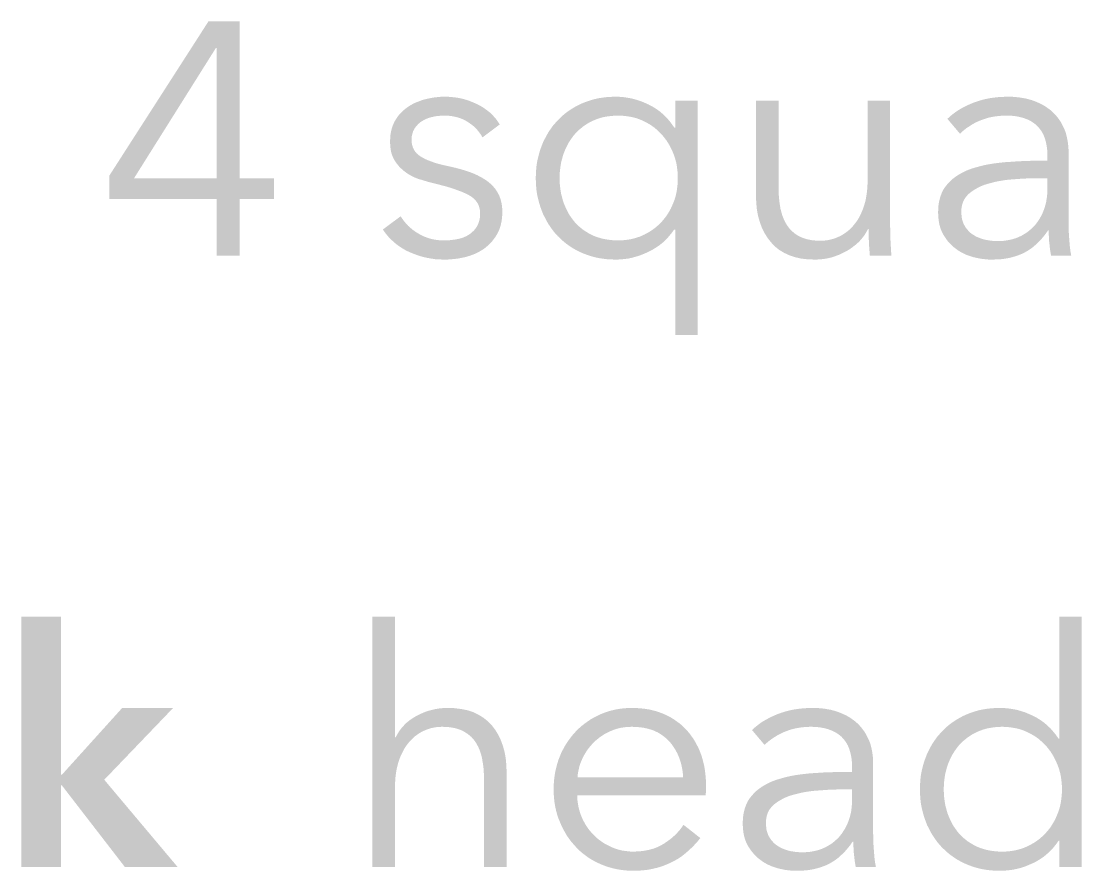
# Model space of a CAD drawing. Header units: millimetres. Extents: x 6 to 594, y 82 to 394.
# Drawn here: x 293.63 to 301.96, y 375.97 to 382.64 of the extents above; entities that cross this region are included whole.
import ezdxf

# ---------------------------------------------------------------- set-up
doc = ezdxf.new("R2010")
doc.units = ezdxf.units.MM
doc.layers.add('RASTER', color=7, linetype='Continuous')

msp = doc.modelspace()

# ---------------------------------------------------------------- hatches: boundary and pattern name
at = {"layer": 'RASTER'}
h = msp.add_hatch(color=7, dxfattribs=at)
h.paths.add_polyline_path([(295.35, 381.408), (295.62, 381.408), (295.62, 381.245), (295.35, 381.245), (295.35, 380.8), (295.168, 380.8), (295.168, 381.245), (294.325, 381.245), (294.325, 381.427), (295.105, 382.641), (295.35, 382.641)])
h.paths.add_polyline_path([(295.168, 382.43), (295.162, 382.43), (294.52, 381.408), (295.168, 381.408)])
for points in [[(297.255, 381.728), (297.245, 381.747), (297.233, 381.764), (297.22, 381.781), (297.206, 381.797), (297.191, 381.812), (297.174, 381.826), (297.156, 381.839), (297.137, 381.852), (297.117, 381.863), (297.096, 381.873), (297.075, 381.881), (297.052, 381.888), (297.029, 381.893), (297.006, 381.897), (296.981, 381.899), (296.956, 381.9), (296.945, 381.9), (296.933, 381.899), (296.921, 381.898), (296.91, 381.897), (296.898, 381.896), (296.886, 381.894), (296.875, 381.892), (296.863, 381.889), (296.851, 381.887), (296.84, 381.883), (296.829, 381.88), (296.819, 381.876), (296.808, 381.871), (296.798, 381.866), (296.789, 381.861), (296.78, 381.856), (296.771, 381.85), (296.762, 381.843), (296.754, 381.836), (296.747, 381.829), (296.74, 381.821), (296.733, 381.813), (296.727, 381.805), (296.721, 381.796), (296.716, 381.786), (296.711, 381.777), (296.708, 381.767), (296.705, 381.756), (296.702, 381.745), (296.7, 381.734), (296.699, 381.722), (296.699, 381.71), (296.7, 381.689), (296.703, 381.67), (296.709, 381.651), (296.717, 381.634), (296.726, 381.618), (296.738, 381.604), (296.753, 381.591), (296.769, 381.579), (296.788, 381.568), (296.809, 381.557), (296.833, 381.547), (296.86, 381.537), (296.888, 381.527), (296.92, 381.518), (296.954, 381.51), (296.99, 381.502), (297.042, 381.49), (297.091, 381.477), (297.136, 381.463), (297.178, 381.448), (297.216, 381.431), (297.25, 381.413), (297.281, 381.394), (297.309, 381.373), (297.333, 381.351), (297.354, 381.327), (297.371, 381.302), (297.386, 381.274), (297.397, 381.245), (297.405, 381.214), (297.41, 381.181), (297.411, 381.146), (297.411, 381.12), (297.409, 381.096), (297.406, 381.072), (297.401, 381.05), (297.396, 381.028), (297.389, 381.008), (297.381, 380.989), (297.371, 380.97), (297.361, 380.953), (297.349, 380.936), (297.337, 380.92), (297.325, 380.905), (297.311, 380.891), (297.297, 380.878), (297.282, 380.865), (297.266, 380.853), (297.249, 380.842), (297.232, 380.832), (297.215, 380.823), (297.197, 380.814), (297.178, 380.807), (297.159, 380.8), (297.139, 380.794), (297.119, 380.788), (297.098, 380.784), (297.078, 380.78), (297.057, 380.776), (297.037, 380.774), (297.016, 380.772), (296.995, 380.77), (296.975, 380.769), (296.954, 380.769), (296.919, 380.77), (296.885, 380.772), (296.852, 380.777), (296.818, 380.783), (296.785, 380.791), (296.751, 380.801), (296.719, 380.813), (296.686, 380.826), (296.654, 380.841), (296.624, 380.859), (296.595, 380.878), (296.568, 380.899), (296.542, 380.923), (296.517, 380.948), (296.494, 380.976), (296.473, 381.005), (296.613, 381.109), (296.626, 381.09), (296.639, 381.071), (296.655, 381.053), (296.671, 381.035), (296.689, 381.019), (296.708, 381.003), (296.729, 380.988), (296.751, 380.974), (296.774, 380.961), (296.798, 380.95), (296.822, 380.941), (296.847, 380.933), (296.872, 380.927), (296.898, 380.923), (296.924, 380.92), (296.951, 380.92), (296.965, 380.92), (296.979, 380.92), (296.993, 380.921), (297.007, 380.922), (297.021, 380.924), (297.034, 380.925), (297.047, 380.928), (297.06, 380.93), (297.073, 380.933), (297.086, 380.936), (297.098, 380.94), (297.109, 380.944), (297.12, 380.949), (297.131, 380.954), (297.141, 380.96), (297.151, 380.966), (297.161, 380.973), (297.17, 380.98), (297.178, 380.988), (297.187, 380.996), (297.194, 381.004), (297.201, 381.013), (297.208, 381.023), (297.214, 381.033), (297.219, 381.043), (297.224, 381.054), (297.228, 381.066), (297.231, 381.078), (297.234, 381.091), (297.236, 381.104), (297.237, 381.118), (297.237, 381.133), (297.236, 381.156), (297.231, 381.178), (297.224, 381.198), (297.214, 381.217), (297.201, 381.234), (297.185, 381.25), (297.167, 381.264), (297.145, 381.277), (297.121, 381.289), (297.094, 381.301), (297.064, 381.312), (297.032, 381.324), (296.998, 381.335), (296.96, 381.346), (296.921, 381.356), (296.878, 381.367), (296.865, 381.37), (296.851, 381.374), (296.837, 381.377), (296.822, 381.381), (296.808, 381.386), (296.793, 381.39), (296.778, 381.395), (296.763, 381.399), (296.748, 381.404), (296.733, 381.41), (296.718, 381.416), (296.704, 381.423), (296.69, 381.431), (296.676, 381.439), (296.663, 381.447), (296.65, 381.457), (296.637, 381.466), (296.625, 381.477), (296.613, 381.488), (296.602, 381.499), (296.592, 381.511), (296.582, 381.524), (296.573, 381.537), (296.564, 381.551), (296.556, 381.566), (296.549, 381.582), (296.543, 381.598), (296.538, 381.616), (296.535, 381.634), (296.532, 381.653), (296.531, 381.673), (296.53, 381.694), (296.531, 381.717), (296.532, 381.739), (296.535, 381.761), (296.539, 381.781), (296.544, 381.801), (296.55, 381.819), (296.558, 381.837), (296.566, 381.854), (296.576, 381.871), (296.586, 381.886), (296.597, 381.901), (296.609, 381.915), (296.622, 381.928), (296.635, 381.941), (296.649, 381.952), (296.664, 381.964), (296.679, 381.974), (296.696, 381.984), (296.712, 381.993), (296.729, 382.001), (296.747, 382.008), (296.765, 382.015), (296.784, 382.022), (296.803, 382.027), (296.823, 382.032), (296.842, 382.036), (296.862, 382.04), (296.882, 382.043), (296.903, 382.045), (296.923, 382.047), (296.943, 382.048), (296.964, 382.048), (296.996, 382.047), (297.027, 382.044), (297.059, 382.04), (297.09, 382.034), (297.12, 382.026), (297.151, 382.016), (297.181, 382.004), (297.211, 381.991), (297.24, 381.976), (297.267, 381.959), (297.292, 381.941), (297.316, 381.922), (297.337, 381.901), (297.357, 381.879), (297.375, 381.855), (297.391, 381.83)], [(300.297, 380.8), (300.296, 380.813), (300.295, 380.825), (300.294, 380.839), (300.293, 380.852), (300.292, 380.866), (300.291, 380.88), (300.29, 380.894), (300.29, 380.909), (300.289, 380.924), (300.288, 380.938), (300.288, 380.951), (300.288, 380.964), (300.287, 380.976), (300.287, 380.987), (300.287, 380.998), (300.287, 381.008), (300.282, 381.008), (300.268, 380.982), (300.252, 380.957), (300.234, 380.934), (300.214, 380.911), (300.191, 380.89), (300.167, 380.871), (300.141, 380.852), (300.113, 380.835), (300.083, 380.82), (300.053, 380.806), (300.023, 380.795), (299.993, 380.785), (299.961, 380.778), (299.93, 380.773), (299.898, 380.77), (299.866, 380.769), (299.81, 380.771), (299.757, 380.777), (299.709, 380.788), (299.663, 380.803), (299.622, 380.823), (299.584, 380.846), (299.549, 380.874), (299.519, 380.907), (299.492, 380.942), (299.468, 380.981), (299.448, 381.022), (299.432, 381.067), (299.419, 381.113), (299.41, 381.163), (299.405, 381.215), (299.403, 381.271), (299.403, 382.017), (299.58, 382.017), (299.58, 381.343), (299.58, 381.32), (299.581, 381.296), (299.582, 381.274), (299.584, 381.252), (299.586, 381.23), (299.589, 381.209), (299.592, 381.189), (299.595, 381.169), (299.6, 381.15), (299.605, 381.132), (299.61, 381.114), (299.617, 381.097), (299.624, 381.08), (299.631, 381.065), (299.64, 381.05), (299.649, 381.035), (299.659, 381.022), (299.669, 381.009), (299.681, 380.997), (299.693, 380.986), (299.706, 380.975), (299.72, 380.965), (299.735, 380.956), (299.75, 380.948), (299.767, 380.941), (299.784, 380.935), (299.802, 380.929), (299.822, 380.925), (299.842, 380.921), (299.864, 380.919), (299.886, 380.917), (299.91, 380.917), (299.927, 380.917), (299.945, 380.919), (299.962, 380.921), (299.979, 380.924), (299.996, 380.928), (300.013, 380.933), (300.03, 380.939), (300.047, 380.946), (300.063, 380.953), (300.079, 380.962), (300.094, 380.971), (300.109, 380.982), (300.124, 380.993), (300.138, 381.005), (300.152, 381.019), (300.165, 381.033), (300.177, 381.048), (300.19, 381.064), (300.201, 381.081), (300.212, 381.099), (300.222, 381.118), (300.231, 381.138), (300.24, 381.159), (300.248, 381.181), (300.255, 381.204), (300.262, 381.228), (300.267, 381.253), (300.271, 381.279), (300.275, 381.306), (300.277, 381.334), (300.279, 381.363), (300.279, 381.393), (300.279, 382.017), (300.456, 382.017), (300.456, 381.068), (300.456, 381.055), (300.456, 381.041), (300.456, 381.027), (300.457, 381.011), (300.457, 380.995), (300.457, 380.978), (300.458, 380.959), (300.459, 380.94), (300.459, 380.921), (300.46, 380.902), (300.461, 380.884), (300.462, 380.866), (300.463, 380.849), (300.464, 380.832), (300.465, 380.816), (300.466, 380.8)], [(293.634, 377.966), (293.946, 377.966), (293.946, 376.723), (293.953, 376.723), (294.427, 377.248), (294.827, 377.248), (294.286, 376.684), (294.861, 376), (294.447, 376), (293.953, 376.64), (293.946, 376.64), (293.946, 376), (293.634, 376)], [(296.574, 377.017), (296.588, 377.043), (296.603, 377.067), (296.62, 377.09), (296.64, 377.112), (296.661, 377.133), (296.685, 377.152), (296.71, 377.169), (296.738, 377.186), (296.767, 377.2), (296.796, 377.213), (296.826, 377.224), (296.856, 377.232), (296.887, 377.239), (296.918, 377.244), (296.95, 377.247), (296.982, 377.248), (297.038, 377.246), (297.091, 377.239), (297.14, 377.229), (297.185, 377.214), (297.226, 377.194), (297.264, 377.17), (297.299, 377.142), (297.33, 377.11), (297.357, 377.074), (297.38, 377.036), (297.4, 376.994), (297.416, 376.95), (297.429, 376.903), (297.438, 376.854), (297.443, 376.801), (297.445, 376.746), (297.445, 376), (297.268, 376), (297.268, 376.673), (297.268, 376.697), (297.267, 376.72), (297.266, 376.743), (297.265, 376.765), (297.262, 376.787), (297.26, 376.807), (297.256, 376.828), (297.253, 376.848), (297.249, 376.867), (297.244, 376.885), (297.238, 376.903), (297.232, 376.92), (297.225, 376.936), (297.217, 376.952), (297.209, 376.967), (297.2, 376.982), (297.19, 376.995), (297.179, 377.008), (297.168, 377.02), (297.155, 377.031), (297.142, 377.042), (297.128, 377.051), (297.114, 377.06), (297.098, 377.069), (297.082, 377.076), (297.064, 377.082), (297.046, 377.088), (297.026, 377.092), (297.006, 377.095), (296.984, 377.098), (296.962, 377.099), (296.938, 377.1), (296.921, 377.099), (296.903, 377.098), (296.886, 377.096), (296.869, 377.093), (296.852, 377.089), (296.835, 377.084), (296.818, 377.078), (296.802, 377.071), (296.785, 377.064), (296.769, 377.055), (296.754, 377.046), (296.739, 377.035), (296.724, 377.024), (296.71, 377.011), (296.697, 376.998), (296.683, 376.984), (296.671, 376.969), (296.659, 376.953), (296.647, 376.936), (296.637, 376.918), (296.627, 376.899), (296.617, 376.879), (296.608, 376.858), (296.6, 376.836), (296.593, 376.813), (296.587, 376.789), (296.581, 376.764), (296.577, 376.738), (296.573, 376.711), (296.571, 376.683), (296.569, 376.654), (296.569, 376.624), (296.569, 376), (296.392, 376), (296.392, 377.966), (296.569, 377.966), (296.569, 377.017)]]:
    msp.add_hatch(color=7, dxfattribs=at).paths.add_polyline_path(points)
h = msp.add_hatch(color=7, dxfattribs=at)
h.paths.add_polyline_path([(298.761, 381.005), (298.741, 380.978), (298.72, 380.952), (298.697, 380.927), (298.673, 380.904), (298.647, 380.883), (298.619, 380.864), (298.59, 380.846), (298.559, 380.83), (298.528, 380.816), (298.496, 380.803), (298.464, 380.793), (298.432, 380.784), (298.4, 380.777), (298.368, 380.773), (298.336, 380.77), (298.303, 380.769), (298.268, 380.77), (298.233, 380.772), (298.2, 380.776), (298.167, 380.781), (298.135, 380.788), (298.104, 380.797), (298.074, 380.807), (298.045, 380.818), (298.016, 380.831), (297.989, 380.845), (297.962, 380.86), (297.937, 380.877), (297.913, 380.894), (297.89, 380.913), (297.868, 380.933), (297.847, 380.953), (297.827, 380.975), (297.808, 380.998), (297.791, 381.022), (297.774, 381.047), (297.759, 381.073), (297.745, 381.1), (297.731, 381.127), (297.72, 381.156), (297.709, 381.186), (297.7, 381.216), (297.692, 381.247), (297.685, 381.278), (297.68, 381.31), (297.677, 381.342), (297.675, 381.375), (297.674, 381.408), (297.675, 381.442), (297.677, 381.475), (297.68, 381.507), (297.685, 381.539), (297.692, 381.57), (297.7, 381.601), (297.709, 381.631), (297.72, 381.661), (297.731, 381.689), (297.745, 381.717), (297.759, 381.744), (297.774, 381.77), (297.791, 381.795), (297.808, 381.819), (297.827, 381.841), (297.847, 381.863), (297.868, 381.884), (297.89, 381.904), (297.913, 381.923), (297.937, 381.94), (297.962, 381.956), (297.989, 381.972), (298.016, 381.986), (298.045, 381.999), (298.074, 382.01), (298.104, 382.02), (298.135, 382.029), (298.167, 382.036), (298.2, 382.041), (298.233, 382.045), (298.268, 382.047), (298.303, 382.048), (298.336, 382.047), (298.368, 382.044), (298.4, 382.039), (298.432, 382.033), (298.464, 382.024), (298.496, 382.014), (298.528, 382.001), (298.559, 381.987), (298.59, 381.971), (298.619, 381.953), (298.647, 381.933), (298.673, 381.911), (298.697, 381.888), (298.72, 381.862), (298.741, 381.835), (298.761, 381.806), (298.769, 381.806), (298.769, 382.017), (298.945, 382.017), (298.945, 380.176), (298.769, 380.176), (298.769, 381.005)])
h.paths.add_polyline_path([(297.861, 381.408), (297.862, 381.383), (297.863, 381.358), (297.866, 381.334), (297.869, 381.31), (297.873, 381.286), (297.879, 381.263), (297.885, 381.24), (297.892, 381.217), (297.901, 381.195), (297.91, 381.174), (297.92, 381.153), (297.93, 381.133), (297.942, 381.114), (297.955, 381.096), (297.968, 381.078), (297.982, 381.061), (297.997, 381.045), (298.013, 381.03), (298.03, 381.016), (298.047, 381.002), (298.066, 380.99), (298.085, 380.978), (298.105, 380.967), (298.126, 380.957), (298.148, 380.948), (298.171, 380.941), (298.194, 380.934), (298.218, 380.929), (298.243, 380.925), (298.268, 380.922), (298.294, 380.92), (298.321, 380.92), (298.347, 380.92), (298.371, 380.922), (298.395, 380.925), (298.419, 380.929), (298.442, 380.934), (298.465, 380.941), (298.487, 380.948), (298.509, 380.957), (298.53, 380.967), (298.55, 380.978), (298.57, 380.989), (298.589, 381.002), (298.607, 381.015), (298.624, 381.029), (298.641, 381.044), (298.657, 381.06), (298.672, 381.077), (298.686, 381.094), (298.7, 381.112), (298.712, 381.131), (298.724, 381.151), (298.735, 381.171), (298.745, 381.193), (298.754, 381.215), (298.763, 381.237), (298.77, 381.26), (298.776, 381.284), (298.781, 381.308), (298.784, 381.332), (298.787, 381.357), (298.789, 381.383), (298.789, 381.408), (298.789, 381.434), (298.787, 381.46), (298.784, 381.484), (298.781, 381.509), (298.776, 381.533), (298.77, 381.556), (298.763, 381.579), (298.754, 381.602), (298.745, 381.624), (298.735, 381.645), (298.724, 381.666), (298.712, 381.686), (298.7, 381.705), (298.686, 381.723), (298.672, 381.741), (298.657, 381.758), (298.641, 381.774), (298.624, 381.789), (298.607, 381.804), (298.589, 381.817), (298.57, 381.83), (298.55, 381.841), (298.53, 381.852), (298.509, 381.862), (298.487, 381.871), (298.465, 381.879), (298.442, 381.885), (298.419, 381.89), (298.395, 381.894), (298.371, 381.897), (298.347, 381.899), (298.321, 381.9), (298.294, 381.899), (298.268, 381.897), (298.243, 381.894), (298.218, 381.89), (298.194, 381.885), (298.171, 381.878), (298.148, 381.87), (298.126, 381.861), (298.105, 381.851), (298.085, 381.84), (298.066, 381.828), (298.047, 381.815), (298.03, 381.801), (298.013, 381.787), (297.997, 381.772), (297.982, 381.756), (297.968, 381.739), (297.955, 381.721), (297.942, 381.702), (297.93, 381.683), (297.92, 381.663), (297.91, 381.643), (297.901, 381.622), (297.892, 381.6), (297.885, 381.577), (297.879, 381.554), (297.873, 381.531), (297.869, 381.507), (297.866, 381.483), (297.863, 381.458), (297.862, 381.434), (297.861, 381.408)])
h = msp.add_hatch(color=7, dxfattribs=at)
h.paths.add_polyline_path([(301.691, 381.585), (301.69, 381.624), (301.686, 381.659), (301.679, 381.693), (301.67, 381.724), (301.659, 381.752), (301.644, 381.778), (301.627, 381.801), (301.608, 381.822), (301.586, 381.84), (301.561, 381.856), (301.535, 381.869), (301.506, 381.88), (301.474, 381.889), (301.441, 381.895), (301.404, 381.899), (301.366, 381.9), (301.339, 381.899), (301.312, 381.897), (301.286, 381.894), (301.261, 381.89), (301.236, 381.885), (301.211, 381.878), (301.187, 381.87), (301.163, 381.861), (301.14, 381.851), (301.118, 381.84), (301.097, 381.828), (301.077, 381.815), (301.057, 381.802), (301.039, 381.788), (301.021, 381.773), (301.005, 381.757), (300.906, 381.874), (300.925, 381.892), (300.947, 381.91), (300.969, 381.927), (300.993, 381.943), (301.019, 381.958), (301.046, 381.972), (301.075, 381.986), (301.105, 381.999), (301.136, 382.01), (301.168, 382.02), (301.202, 382.029), (301.236, 382.036), (301.272, 382.041), (301.308, 382.045), (301.346, 382.047), (301.384, 382.048), (301.409, 382.048), (301.433, 382.046), (301.456, 382.044), (301.48, 382.041), (301.503, 382.037), (301.525, 382.033), (301.547, 382.027), (301.569, 382.021), (301.59, 382.013), (301.61, 382.005), (301.63, 381.996), (301.649, 381.987), (301.668, 381.976), (301.686, 381.964), (301.703, 381.952), (301.72, 381.939), (301.735, 381.925), (301.75, 381.91), (301.764, 381.894), (301.777, 381.877), (301.79, 381.859), (301.801, 381.841), (301.811, 381.821), (301.821, 381.801), (301.83, 381.78), (301.837, 381.758), (301.843, 381.735), (301.848, 381.711), (301.852, 381.686), (301.855, 381.66), (301.857, 381.634), (301.857, 381.606), (301.857, 381.073), (301.857, 381.055), (301.858, 381.038), (301.858, 381.02), (301.859, 381.002), (301.859, 380.983), (301.86, 380.965), (301.861, 380.946), (301.863, 380.927), (301.864, 380.909), (301.866, 380.891), (301.867, 380.874), (301.869, 380.858), (301.871, 380.842), (301.873, 380.827), (301.876, 380.813), (301.878, 380.8), (301.72, 380.8), (301.718, 380.811), (301.716, 380.823), (301.714, 380.834), (301.712, 380.846), (301.711, 380.858), (301.709, 380.871), (301.708, 380.883), (301.707, 380.896), (301.705, 380.909), (301.704, 380.922), (301.703, 380.935), (301.703, 380.948), (301.702, 380.96), (301.702, 380.973), (301.701, 380.985), (301.701, 380.998), (301.696, 380.998), (301.675, 380.968), (301.653, 380.941), (301.631, 380.916), (301.607, 380.893), (301.584, 380.872), (301.559, 380.853), (301.534, 380.837), (301.508, 380.822), (301.481, 380.81), (301.452, 380.799), (301.423, 380.79), (301.392, 380.782), (301.359, 380.776), (301.326, 380.772), (301.291, 380.77), (301.254, 380.769), (301.237, 380.769), (301.219, 380.77), (301.201, 380.772), (301.183, 380.774), (301.165, 380.776), (301.147, 380.78), (301.128, 380.784), (301.11, 380.788), (301.092, 380.794), (301.074, 380.8), (301.056, 380.806), (301.039, 380.814), (301.022, 380.822), (301.006, 380.831), (300.99, 380.841), (300.975, 380.852), (300.96, 380.863), (300.945, 380.876), (300.932, 380.889), (300.919, 380.903), (300.906, 380.917), (300.895, 380.933), (300.884, 380.949), (300.873, 380.966), (300.864, 380.984), (300.856, 381.003), (300.849, 381.023), (300.843, 381.044), (300.839, 381.066), (300.836, 381.089), (300.834, 381.113), (300.833, 381.138), (300.834, 381.172), (300.837, 381.205), (300.843, 381.235), (300.851, 381.264), (300.861, 381.291), (300.873, 381.316), (300.888, 381.339), (300.905, 381.36), (300.923, 381.38), (300.943, 381.399), (300.965, 381.416), (300.988, 381.432), (301.013, 381.446), (301.039, 381.46), (301.066, 381.472), (301.096, 381.483), (301.126, 381.492), (301.158, 381.501), (301.19, 381.509), (301.224, 381.516), (301.259, 381.522), (301.295, 381.527), (301.332, 381.531), (301.37, 381.535), (301.409, 381.537), (301.448, 381.54), (301.488, 381.542), (301.528, 381.543), (301.568, 381.545), (301.609, 381.545), (301.65, 381.546), (301.691, 381.546)])
h.paths.add_polyline_path([(301.639, 381.408), (301.612, 381.408), (301.584, 381.408), (301.557, 381.407), (301.529, 381.406), (301.502, 381.405), (301.474, 381.403), (301.447, 381.401), (301.419, 381.399), (301.392, 381.397), (301.365, 381.394), (301.339, 381.39), (301.314, 381.386), (301.289, 381.381), (301.265, 381.375), (301.242, 381.369), (301.219, 381.363), (301.197, 381.356), (301.176, 381.348), (301.156, 381.339), (301.138, 381.329), (301.12, 381.319), (301.103, 381.308), (301.087, 381.296), (301.072, 381.284), (301.059, 381.27), (301.047, 381.255), (301.037, 381.24), (301.029, 381.223), (301.023, 381.205), (301.019, 381.187), (301.016, 381.167), (301.015, 381.146), (301.015, 381.13), (301.017, 381.115), (301.018, 381.1), (301.021, 381.086), (301.025, 381.073), (301.029, 381.06), (301.034, 381.048), (301.04, 381.037), (301.046, 381.026), (301.053, 381.016), (301.061, 381.006), (301.069, 380.997), (301.077, 380.988), (301.086, 380.98), (301.096, 380.972), (301.106, 380.965), (301.117, 380.959), (301.127, 380.952), (301.138, 380.947), (301.15, 380.942), (301.162, 380.937), (301.174, 380.933), (301.186, 380.929), (301.198, 380.926), (301.211, 380.923), (301.224, 380.921), (301.237, 380.919), (301.249, 380.917), (301.262, 380.916), (301.275, 380.915), (301.288, 380.915), (301.301, 380.914), (301.324, 380.915), (301.347, 380.916), (301.368, 380.919), (301.389, 380.923), (301.41, 380.927), (301.43, 380.933), (301.449, 380.939), (301.467, 380.947), (301.485, 380.955), (301.502, 380.965), (301.519, 380.975), (301.534, 380.985), (301.549, 380.997), (301.563, 381.009), (301.577, 381.022), (301.59, 381.035), (301.602, 381.05), (301.613, 381.064), (301.623, 381.08), (301.633, 381.095), (301.642, 381.112), (301.651, 381.129), (301.658, 381.146), (301.665, 381.164), (301.671, 381.182), (301.676, 381.201), (301.681, 381.22), (301.684, 381.239), (301.687, 381.258), (301.689, 381.278), (301.691, 381.297), (301.691, 381.317), (301.691, 381.408)])
h = msp.add_hatch(color=7, dxfattribs=at)
h.paths.add_polyline_path([(301.779, 376.205), (301.759, 376.177), (301.737, 376.15), (301.714, 376.126), (301.69, 376.103), (301.664, 376.081), (301.636, 376.062), (301.607, 376.044), (301.577, 376.029), (301.545, 376.015), (301.514, 376.002), (301.482, 375.992), (301.45, 375.984), (301.418, 375.977), (301.385, 375.973), (301.352, 375.97), (301.319, 375.969), (301.284, 375.97), (301.249, 375.972), (301.216, 375.976), (301.183, 375.981), (301.151, 375.988), (301.12, 375.997), (301.09, 376.007), (301.061, 376.018), (301.032, 376.031), (301.005, 376.045), (300.978, 376.06), (300.953, 376.077), (300.929, 376.094), (300.906, 376.113), (300.884, 376.133), (300.863, 376.153), (300.843, 376.175), (300.824, 376.198), (300.807, 376.222), (300.79, 376.247), (300.775, 376.273), (300.761, 376.3), (300.747, 376.327), (300.736, 376.356), (300.725, 376.386), (300.716, 376.416), (300.708, 376.447), (300.701, 376.478), (300.696, 376.51), (300.693, 376.542), (300.691, 376.575), (300.69, 376.608), (300.691, 376.642), (300.693, 376.675), (300.696, 376.707), (300.701, 376.739), (300.708, 376.77), (300.716, 376.801), (300.725, 376.831), (300.736, 376.861), (300.747, 376.889), (300.761, 376.917), (300.775, 376.944), (300.79, 376.97), (300.807, 376.995), (300.824, 377.019), (300.843, 377.041), (300.863, 377.063), (300.884, 377.084), (300.906, 377.104), (300.929, 377.123), (300.953, 377.14), (300.978, 377.156), (301.005, 377.172), (301.032, 377.186), (301.061, 377.199), (301.09, 377.21), (301.12, 377.22), (301.151, 377.229), (301.183, 377.236), (301.216, 377.241), (301.249, 377.245), (301.284, 377.247), (301.319, 377.248), (301.352, 377.247), (301.385, 377.244), (301.418, 377.239), (301.45, 377.233), (301.482, 377.224), (301.514, 377.214), (301.545, 377.201), (301.577, 377.187), (301.607, 377.171), (301.636, 377.153), (301.664, 377.133), (301.69, 377.111), (301.714, 377.088), (301.737, 377.062), (301.759, 377.035), (301.779, 377.006), (301.785, 377.006), (301.785, 377.966), (301.961, 377.966), (301.961, 376), (301.785, 376), (301.785, 376.205)])
h.paths.add_polyline_path([(300.877, 376.608), (300.878, 376.583), (300.879, 376.558), (300.882, 376.534), (300.885, 376.51), (300.889, 376.486), (300.895, 376.463), (300.901, 376.44), (300.908, 376.417), (300.917, 376.395), (300.926, 376.374), (300.936, 376.353), (300.946, 376.333), (300.958, 376.314), (300.971, 376.296), (300.984, 376.278), (300.998, 376.261), (301.013, 376.245), (301.029, 376.23), (301.046, 376.216), (301.063, 376.202), (301.082, 376.19), (301.101, 376.178), (301.121, 376.167), (301.142, 376.157), (301.164, 376.148), (301.187, 376.141), (301.21, 376.134), (301.234, 376.129), (301.259, 376.125), (301.284, 376.122), (301.31, 376.12), (301.337, 376.12), (301.363, 376.12), (301.387, 376.122), (301.411, 376.125), (301.435, 376.129), (301.458, 376.134), (301.481, 376.141), (301.503, 376.148), (301.525, 376.157), (301.546, 376.167), (301.566, 376.178), (301.586, 376.189), (301.605, 376.202), (301.623, 376.215), (301.64, 376.229), (301.657, 376.244), (301.673, 376.26), (301.688, 376.277), (301.702, 376.294), (301.716, 376.312), (301.728, 376.331), (301.74, 376.351), (301.751, 376.371), (301.761, 376.393), (301.77, 376.415), (301.779, 376.437), (301.786, 376.46), (301.792, 376.484), (301.797, 376.508), (301.8, 376.532), (301.803, 376.557), (301.805, 376.583), (301.805, 376.608), (301.805, 376.634), (301.803, 376.66), (301.8, 376.684), (301.797, 376.709), (301.792, 376.733), (301.786, 376.756), (301.779, 376.779), (301.77, 376.802), (301.761, 376.824), (301.751, 376.845), (301.74, 376.866), (301.728, 376.886), (301.716, 376.905), (301.702, 376.923), (301.688, 376.941), (301.673, 376.958), (301.657, 376.974), (301.64, 376.989), (301.623, 377.004), (301.605, 377.017), (301.586, 377.03), (301.566, 377.041), (301.546, 377.052), (301.525, 377.062), (301.503, 377.071), (301.481, 377.079), (301.458, 377.085), (301.435, 377.09), (301.411, 377.094), (301.387, 377.097), (301.363, 377.099), (301.337, 377.1), (301.31, 377.099), (301.284, 377.097), (301.259, 377.094), (301.234, 377.09), (301.21, 377.085), (301.187, 377.078), (301.164, 377.07), (301.142, 377.061), (301.121, 377.051), (301.101, 377.04), (301.082, 377.028), (301.063, 377.015), (301.046, 377.001), (301.029, 376.987), (301.013, 376.972), (300.998, 376.956), (300.984, 376.939), (300.971, 376.921), (300.958, 376.902), (300.946, 376.883), (300.936, 376.863), (300.926, 376.843), (300.917, 376.822), (300.908, 376.8), (300.901, 376.777), (300.895, 376.754), (300.889, 376.731), (300.885, 376.707), (300.882, 376.683), (300.879, 376.658), (300.878, 376.634), (300.877, 376.608)])
h = msp.add_hatch(color=7, dxfattribs=at)
h.paths.add_polyline_path([(298.831, 376.702), (298.828, 376.744), (298.821, 376.784), (298.812, 376.822), (298.799, 376.859), (298.784, 376.894), (298.766, 376.926), (298.745, 376.958), (298.721, 376.987), (298.693, 377.013), (298.664, 377.036), (298.631, 377.056), (298.596, 377.072), (298.558, 377.084), (298.517, 377.093), (298.474, 377.098), (298.428, 377.1), (298.406, 377.099), (298.385, 377.098), (298.364, 377.095), (298.343, 377.092), (298.323, 377.087), (298.303, 377.082), (298.283, 377.075), (298.264, 377.067), (298.246, 377.059), (298.228, 377.05), (298.21, 377.04), (298.193, 377.029), (298.177, 377.018), (298.161, 377.005), (298.146, 376.993), (298.132, 376.979), (298.118, 376.965), (298.104, 376.95), (298.092, 376.935), (298.08, 376.919), (298.069, 376.903), (298.059, 376.886), (298.049, 376.869), (298.041, 376.852), (298.033, 376.834), (298.025, 376.815), (298.019, 376.797), (298.014, 376.778), (298.01, 376.76), (298.006, 376.741), (298.003, 376.721), (298.002, 376.702)])
h.paths.add_polyline_path([(299.01, 376.645), (299.01, 376.64), (299.01, 376.636), (299.01, 376.631), (299.01, 376.626), (299.01, 376.621), (299.01, 376.616), (299.01, 376.611), (299.01, 376.606), (299.01, 376.601), (299.01, 376.595), (299.01, 376.59), (299.01, 376.584), (299.009, 376.579), (299.009, 376.573), (299.008, 376.567), (299.008, 376.562), (297.999, 376.562), (298, 376.539), (298.002, 376.517), (298.005, 376.495), (298.009, 376.473), (298.014, 376.452), (298.02, 376.431), (298.027, 376.41), (298.035, 376.39), (298.044, 376.37), (298.054, 376.351), (298.064, 376.332), (298.076, 376.315), (298.088, 376.297), (298.101, 376.281), (298.114, 376.265), (298.129, 376.25), (298.144, 376.235), (298.16, 376.221), (298.177, 376.208), (298.194, 376.196), (298.212, 376.184), (298.23, 376.174), (298.25, 376.164), (298.269, 376.155), (298.29, 376.146), (298.311, 376.139), (298.332, 376.133), (298.353, 376.128), (298.375, 376.125), (298.398, 376.122), (298.42, 376.12), (298.444, 376.12), (298.477, 376.121), (298.51, 376.124), (298.542, 376.129), (298.572, 376.136), (298.601, 376.144), (298.629, 376.155), (298.656, 376.168), (298.682, 376.183), (298.706, 376.2), (298.729, 376.216), (298.75, 376.234), (298.77, 376.252), (298.788, 376.271), (298.805, 376.29), (298.82, 376.31), (298.834, 376.33), (298.966, 376.226), (298.939, 376.193), (298.91, 376.162), (298.881, 376.134), (298.851, 376.108), (298.821, 376.084), (298.79, 376.063), (298.758, 376.045), (298.726, 376.029), (298.693, 376.015), (298.659, 376.002), (298.624, 375.992), (298.59, 375.984), (298.554, 375.977), (298.518, 375.973), (298.481, 375.97), (298.444, 375.969), (298.41, 375.97), (298.377, 375.972), (298.345, 375.976), (298.313, 375.981), (298.282, 375.988), (298.252, 375.996), (298.222, 376.006), (298.193, 376.017), (298.164, 376.03), (298.137, 376.043), (298.11, 376.058), (298.085, 376.074), (298.061, 376.092), (298.037, 376.11), (298.015, 376.13), (297.994, 376.151), (297.974, 376.173), (297.954, 376.196), (297.936, 376.22), (297.919, 376.244), (297.904, 376.27), (297.889, 376.297), (297.875, 376.325), (297.863, 376.354), (297.851, 376.383), (297.841, 376.413), (297.833, 376.444), (297.826, 376.476), (297.821, 376.508), (297.817, 376.541), (297.815, 376.574), (297.814, 376.608), (297.815, 376.643), (297.817, 376.676), (297.821, 376.709), (297.826, 376.741), (297.833, 376.773), (297.841, 376.803), (297.85, 376.834), (297.861, 376.863), (297.873, 376.892), (297.887, 376.92), (297.901, 376.947), (297.917, 376.972), (297.934, 376.997), (297.952, 377.021), (297.971, 377.044), (297.991, 377.066), (298.012, 377.087), (298.035, 377.107), (298.058, 377.125), (298.082, 377.142), (298.106, 377.159), (298.132, 377.173), (298.159, 377.187), (298.186, 377.2), (298.214, 377.211), (298.243, 377.221), (298.273, 377.229), (298.303, 377.236), (298.333, 377.241), (298.364, 377.245), (298.396, 377.247), (298.428, 377.248), (298.463, 377.247), (298.497, 377.245), (298.53, 377.241), (298.563, 377.236), (298.594, 377.229), (298.623, 377.221), (298.652, 377.211), (298.68, 377.2), (298.707, 377.187), (298.733, 377.174), (298.757, 377.159), (298.78, 377.143), (298.802, 377.127), (298.824, 377.109), (298.843, 377.09), (298.862, 377.07), (298.88, 377.049), (298.896, 377.027), (298.912, 377.005), (298.926, 376.981), (298.939, 376.957), (298.952, 376.932), (298.963, 376.906), (298.973, 376.879), (298.982, 376.851), (298.989, 376.823), (298.996, 376.795), (299.001, 376.766), (299.005, 376.736), (299.008, 376.706), (299.01, 376.676), (299.01, 376.645)])
h = msp.add_hatch(color=7, dxfattribs=at)
h.paths.add_polyline_path([(300.157, 376.785), (300.156, 376.824), (300.152, 376.859), (300.145, 376.893), (300.136, 376.924), (300.125, 376.952), (300.11, 376.978), (300.093, 377.001), (300.074, 377.022), (300.052, 377.04), (300.027, 377.056), (300.001, 377.069), (299.972, 377.08), (299.94, 377.089), (299.907, 377.095), (299.87, 377.099), (299.832, 377.1), (299.805, 377.099), (299.778, 377.097), (299.752, 377.094), (299.727, 377.09), (299.702, 377.085), (299.677, 377.078), (299.653, 377.07), (299.629, 377.061), (299.606, 377.051), (299.584, 377.04), (299.563, 377.028), (299.543, 377.015), (299.523, 377.002), (299.505, 376.988), (299.487, 376.973), (299.471, 376.957), (299.372, 377.074), (299.391, 377.092), (299.413, 377.11), (299.435, 377.127), (299.459, 377.143), (299.485, 377.158), (299.512, 377.172), (299.541, 377.186), (299.571, 377.199), (299.602, 377.21), (299.634, 377.22), (299.668, 377.229), (299.702, 377.236), (299.738, 377.241), (299.774, 377.245), (299.812, 377.247), (299.85, 377.248), (299.875, 377.248), (299.899, 377.246), (299.922, 377.244), (299.946, 377.241), (299.969, 377.237), (299.991, 377.233), (300.013, 377.227), (300.035, 377.221), (300.056, 377.213), (300.076, 377.205), (300.096, 377.196), (300.115, 377.187), (300.134, 377.176), (300.152, 377.164), (300.169, 377.152), (300.186, 377.139), (300.201, 377.125), (300.216, 377.11), (300.23, 377.094), (300.243, 377.077), (300.256, 377.059), (300.267, 377.041), (300.277, 377.021), (300.287, 377.001), (300.296, 376.98), (300.303, 376.958), (300.309, 376.935), (300.314, 376.911), (300.318, 376.886), (300.321, 376.86), (300.323, 376.834), (300.323, 376.806), (300.323, 376.273), (300.323, 376.255), (300.324, 376.238), (300.324, 376.22), (300.325, 376.202), (300.325, 376.183), (300.326, 376.165), (300.327, 376.146), (300.329, 376.127), (300.33, 376.109), (300.332, 376.091), (300.333, 376.074), (300.335, 376.058), (300.337, 376.042), (300.339, 376.027), (300.342, 376.013), (300.344, 376), (300.186, 376), (300.184, 376.011), (300.182, 376.023), (300.18, 376.034), (300.178, 376.046), (300.177, 376.058), (300.175, 376.071), (300.174, 376.083), (300.173, 376.096), (300.171, 376.109), (300.17, 376.122), (300.169, 376.135), (300.169, 376.148), (300.168, 376.16), (300.168, 376.173), (300.167, 376.185), (300.167, 376.198), (300.162, 376.198), (300.141, 376.168), (300.119, 376.141), (300.097, 376.116), (300.073, 376.093), (300.05, 376.072), (300.025, 376.053), (300, 376.037), (299.974, 376.022), (299.947, 376.01), (299.918, 375.999), (299.889, 375.99), (299.858, 375.982), (299.825, 375.976), (299.792, 375.972), (299.757, 375.97), (299.72, 375.969), (299.703, 375.969), (299.685, 375.97), (299.667, 375.972), (299.649, 375.974), (299.631, 375.976), (299.613, 375.98), (299.594, 375.984), (299.576, 375.988), (299.558, 375.994), (299.54, 376), (299.522, 376.006), (299.505, 376.014), (299.488, 376.022), (299.472, 376.031), (299.456, 376.041), (299.441, 376.052), (299.426, 376.063), (299.411, 376.076), (299.398, 376.089), (299.385, 376.103), (299.372, 376.117), (299.361, 376.133), (299.35, 376.149), (299.339, 376.166), (299.33, 376.184), (299.322, 376.203), (299.315, 376.223), (299.309, 376.244), (299.305, 376.266), (299.302, 376.289), (299.3, 376.313), (299.299, 376.338), (299.3, 376.372), (299.303, 376.405), (299.309, 376.435), (299.317, 376.464), (299.327, 376.491), (299.339, 376.516), (299.354, 376.539), (299.371, 376.56), (299.389, 376.58), (299.409, 376.599), (299.431, 376.616), (299.454, 376.632), (299.479, 376.646), (299.505, 376.66), (299.532, 376.672), (299.562, 376.683), (299.592, 376.692), (299.624, 376.701), (299.656, 376.709), (299.69, 376.716), (299.725, 376.722), (299.761, 376.727), (299.798, 376.731), (299.836, 376.735), (299.875, 376.737), (299.914, 376.74), (299.954, 376.742), (299.994, 376.743), (300.034, 376.745), (300.075, 376.745), (300.116, 376.746), (300.157, 376.746)])
h.paths.add_polyline_path([(300.105, 376.608), (300.078, 376.608), (300.05, 376.608), (300.023, 376.607), (299.995, 376.606), (299.968, 376.605), (299.94, 376.603), (299.913, 376.601), (299.885, 376.599), (299.858, 376.597), (299.831, 376.594), (299.805, 376.59), (299.78, 376.586), (299.755, 376.581), (299.731, 376.575), (299.708, 376.569), (299.685, 376.563), (299.663, 376.556), (299.642, 376.548), (299.622, 376.539), (299.604, 376.529), (299.586, 376.519), (299.569, 376.508), (299.553, 376.496), (299.538, 376.484), (299.525, 376.47), (299.513, 376.455), (299.503, 376.44), (299.495, 376.423), (299.489, 376.405), (299.485, 376.387), (299.482, 376.367), (299.481, 376.346), (299.481, 376.33), (299.483, 376.315), (299.484, 376.3), (299.487, 376.286), (299.491, 376.273), (299.495, 376.26), (299.5, 376.248), (299.506, 376.237), (299.512, 376.226), (299.519, 376.216), (299.527, 376.206), (299.535, 376.197), (299.543, 376.188), (299.552, 376.18), (299.562, 376.172), (299.572, 376.165), (299.583, 376.159), (299.593, 376.152), (299.604, 376.147), (299.616, 376.142), (299.628, 376.137), (299.64, 376.133), (299.652, 376.129), (299.664, 376.126), (299.677, 376.123), (299.69, 376.121), (299.703, 376.119), (299.715, 376.117), (299.728, 376.116), (299.741, 376.115), (299.754, 376.115), (299.767, 376.114), (299.79, 376.115), (299.813, 376.116), (299.834, 376.119), (299.855, 376.123), (299.876, 376.127), (299.896, 376.133), (299.915, 376.139), (299.933, 376.147), (299.951, 376.155), (299.968, 376.165), (299.985, 376.175), (300, 376.185), (300.015, 376.197), (300.029, 376.209), (300.043, 376.222), (300.056, 376.235), (300.068, 376.25), (300.079, 376.264), (300.089, 376.28), (300.099, 376.295), (300.108, 376.312), (300.117, 376.329), (300.124, 376.346), (300.131, 376.364), (300.137, 376.382), (300.142, 376.401), (300.147, 376.42), (300.151, 376.439), (300.153, 376.458), (300.155, 376.478), (300.157, 376.497), (300.157, 376.517), (300.157, 376.608)])

doc.saveas('drawing.dxf')
